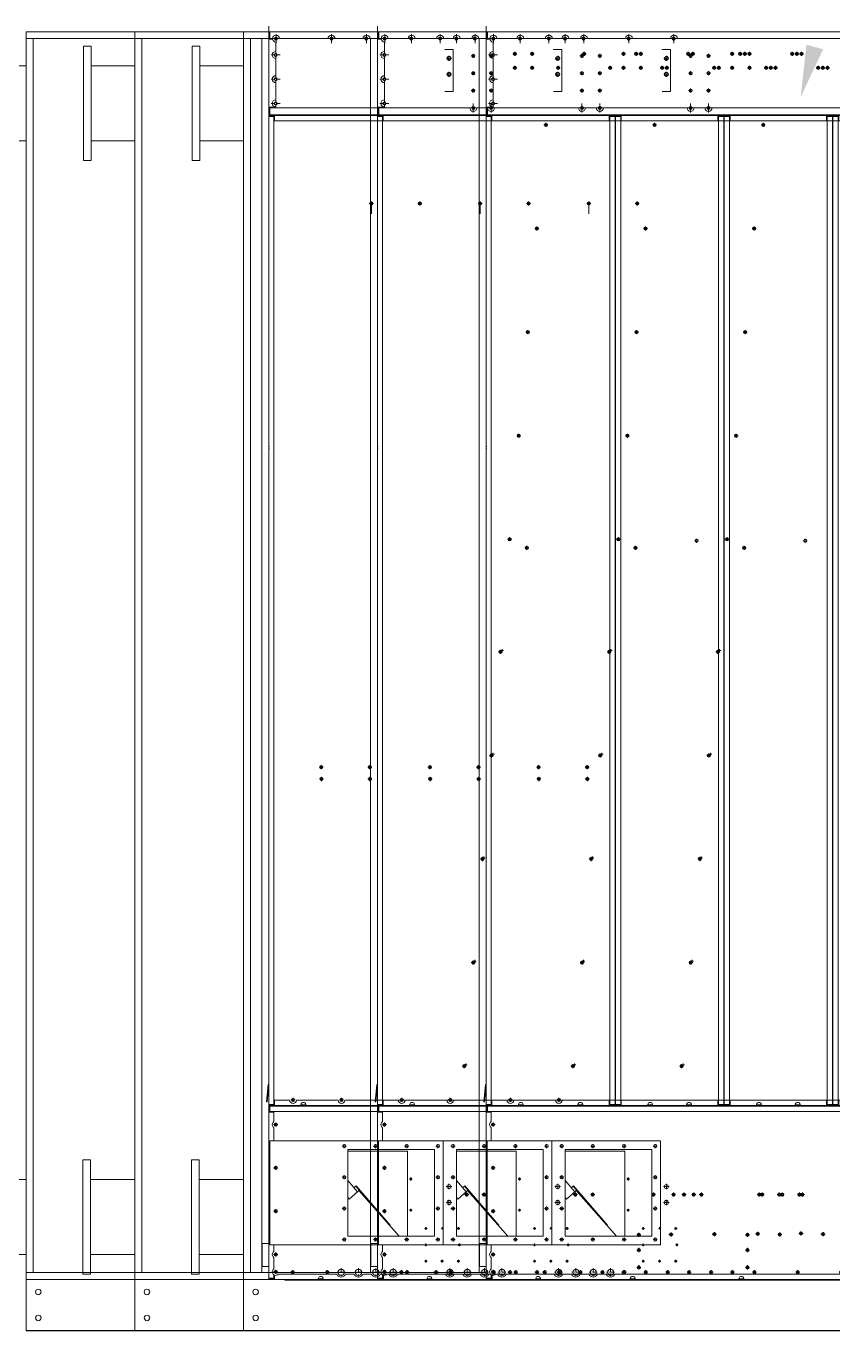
# Model space of a CAD drawing. Header units: millimetres. Extents: x -662642 to 33419, y -141169 to 23423.
# Drawn here: x -655692 to -653364, y -135444 to -131679 of the extents above; entities that cross this region are included whole.
import ezdxf

# ---------------------------------------------------------------- set-up
doc = ezdxf.new("R2010")
doc.units = ezdxf.units.MM
doc.linetypes.add('DASHDOT', pattern=[18.5, 12, -3, 0.5, -3])
doc.linetypes.add('DASHED', pattern=[15, 12, -3])
doc.layers.add('냉각탑_dim', color=1, linetype='Continuous')

# ---------------------------------------------------------------- blocks, each defined once
blk = doc.blocks.new('1')
at = {"lineweight": 20}
for p, q in [((12102.6, 12705), (12102.6, 12724.6)), ((12102.6, 12708.5), (11402.6, 12708.5)), ((11402.6, 12708.5), (11402.6, 9108.5)), ((12102.6, 12688.5), (11402.6, 12688.5)), ((11422.6, 12688.5), (11422.6, 9128.5)), ((12102.6, 12708.5), (12102.6, 9108.5)), ((12106.1, 12708.5), (12102.6, 12708.5)), ((11402.6, 9128.5), (12102.6, 9128.5)), ((12102.6, 9108.5), (12102.6, 9112)), ((11402.6, 9108.5), (12102.6, 9108.5)), ((12102.6, 9108.5), (12106.1, 9108.5)), ((17502.6, 9108.5), (12602.6, 9108.5))]:
    blk.add_line(p, q, dxfattribs=at)
at = {"color": 7, "lineweight": 20}
for p, q in [((12082.6, 12688.5), (12082.6, 9128.5)), ((12102.6, 12706.8), (12102.6, 9212.2)), ((12102.6, 12686.5), (12102.6, 12490.5)), ((15099.1, 12708.5), (12106.1, 12708.5)), ((12133.6, 12688.5), (12273.6, 12688.5)), ((12293.6, 12688.5), (12374.6, 12688.5)), ((12394.6, 12688.5), (12504.6, 12688.5)), ((12524.6, 12688.5), (12634.6, 12688.5)), ((12654.6, 12688.5), (14469.1, 12688.5)), ((11254.6, 12336.5), (11254.6, 12666.5)), ((11276.6, 12666.5), (11254.6, 12666.5)), ((11276.6, 12666.5), (11276.6, 12336.5)), ((12122.6, 12651.5), (12122.6, 12678.6)), ((12610.8, 12657.1), (12634.4, 12657.1)), ((12634.4, 12657.1), (12634.4, 12535.5)), ((12122.6, 12581.5), (12122.6, 12631.5)), ((11402.6, 12609.7), (11276.6, 12609.7)), ((12122.6, 12511.5), (12122.6, 12561.5)), ((12634.4, 12535.5), (12610.8, 12535.5)), ((12102.6, 12463.4), (12102.6, 9613.6)), ((12682.6, 12488.5), (12106.1, 12488.5)), ((12106.1, 12468.5), (15099.1, 12468.5)), ((12117.6, 9613.6), (12117.6, 12463.4)), ((12119.2, 12466.5), (13085, 12466.5)), ((12734.1, 12488.5), (12702.6, 12488.5)), ((15099.1, 12488.5), (12754.1, 12488.5)), ((13086.6, 12463.4), (13086.6, 9613.6)), ((13101.6, 9613.6), (13101.6, 12463.4)), ((13103.1, 12463.4), (13103.1, 9613.6)), ((13118.1, 9613.6), (13118.1, 12463.4)), ((13119.7, 12466.5), (14085.5, 12466.5)), ((13085, 12451.5), (12119.2, 12451.5)), ((14085.5, 12451.5), (13119.7, 12451.5)), ((11402.6, 12393.4), (11276.6, 12393.4)), ((11276.6, 12336.5), (11254.6, 12336.5)), ((12096.2, 9621.5), (12100.6, 9671.3)), ((12098.2, 9621.3), (12102.6, 9671.1)), ((15099.1, 9608.5), (12106.1, 9608.5)), ((12119.2, 9625.5), (12162.6, 9625.5)), ((12119.2, 9610.5), (12195.8, 9610.5)), ((12182.5, 9625.5), (12302.6, 9625.5)), ((12209.3, 9610.5), (12994.8, 9610.5)), ((12322.5, 9625.5), (13085, 9625.5)), ((13008.3, 9610.5), (13085, 9610.5)), ((14085.5, 9625.5), (13119.7, 9625.5)), ((13119.7, 9610.5), (13196.3, 9610.5)), ((13209.8, 9610.5), (13995.3, 9610.5)), ((12102.6, 9112), (12102.6, 9591.5)), ((14661.4, 9593.5), (12106.1, 9593.5)), ((12117.6, 9564.2), (12117.6, 9591.5)), ((12117.6, 9508.5), (12117.6, 9546.9)), ((12105.6, 9208.5), (12105.6, 9508.5)), ((12605.6, 9508.5), (12105.6, 9508.5)), ((12605.6, 9508.5), (12605.6, 9208.5)), ((11252.6, 9123.5), (11252.6, 9453.5)), ((11274.6, 9453.5), (11252.6, 9453.5)), ((11274.6, 9453.5), (11274.6, 9123.5)), ((12330.6, 9483.5), (12580.6, 9483.5)), ((12330.6, 9483.5), (12330.6, 9233.5)), ((12330.6, 9478.5), (12502.6, 9478.5)), ((12502.6, 9233.5), (12502.6, 9478.5)), ((12580.6, 9233.5), (12580.6, 9483.5)), ((11402.6, 9396.7), (11274.6, 9396.7)), ((12330.6, 9394.2), (12358.7, 9361.9)), ((12451.9, 9264.5), (12353.5, 9377.7)), ((12453, 9265.5), (12354.6, 9378.7)), ((12359.4, 9362.5), (12334.7, 9340.7)), ((12478.7, 9233.5), (12362.4, 9365.2)), ((12330.6, 9233.5), (12580.6, 9233.5)), ((12083.4, 9212.7), (12083.4, 9146.4)), ((12105.6, 9208.5), (12605.6, 9208.5)), ((11402.6, 9180.4), (11274.6, 9180.4)), ((12117.6, 9139.2), (12117.6, 9171.9)), ((11274.6, 9123.5), (11252.6, 9123.5)), ((12298.9, 9123.5), (12129.7, 9123.5)), ((12348.9, 9123.5), (12324.2, 9123.5)), ((12398.9, 9123.5), (12374.2, 9123.5)), ((12448.9, 9123.5), (12424.2, 9123.5)), ((14730.9, 9123.5), (12474.2, 9123.5)), ((12245.8, 9108.5), (12119.6, 9108.5)), ((13139.1, 9106.5), (12152.1, 9106.5)), ((13145.8, 9108.5), (12259.3, 9108.5)), ((14045.8, 9108.5), (13159.3, 9108.5))]:
    blk.add_line(p, q, dxfattribs=at)
at = {"color": 7, "lineweight": 20, "ltscale": 0.4625}
for p, q in [((12102.6, 12705), (12102.6, 12686.5)), ((12104.6, 12686.5), (12104.6, 12705)), ((12102.6, 12490.5), (12102.6, 12472)), ((12104.6, 12472), (12104.6, 12490.5))]:
    blk.add_line(p, q, dxfattribs=at)
at = {"color": 7, "lineweight": 20, "ltscale": 0.05}
for p, q in [((12104.6, 12705), (12102.6, 12705)), ((12104.6, 12472), (12102.6, 12472)), ((12144.6, 12466.5), (12144.6, 12468.5)), ((12440.6, 12468.5), (12440.6, 12466.5)), ((12462.6, 12468.5), (12462.6, 12466.5)), ((12484.6, 12468.5), (12484.6, 12466.5)), ((12574.4, 12466.5), (12574.4, 12468.5)), ((12635.6, 12466.5), (12635.6, 12468.5)), ((12665.6, 12468.5), (12665.6, 12466.5)), ((12667.6, 12466.5), (12667.6, 12468.5)), ((12669.6, 12468.5), (12669.6, 12466.5)), ((12671.6, 12468.5), (12671.6, 12466.5)), ((12769.1, 12466.5), (12769.1, 12468.5)), ((12771.1, 12468.5), (12771.1, 12466.5)), ((12102.6, 9671.1), (12100.6, 9671.3)), ((12098.2, 9621.3), (12096.2, 9621.5)), ((12102.6, 9605), (12104.6, 9605)), ((12574.4, 9610.5), (12574.4, 9608.5)), ((12106.1, 9108.5), (12106.1, 9110.5)), ((12245.8, 9108.5), (12245.8, 9110.5)), ((12259.3, 9108.5), (12259.3, 9110.5)), ((13145.8, 9108.5), (13145.8, 9110.5)), ((13159.3, 9108.5), (13159.3, 9110.5)), ((12148.6, 9106.5), (12150.6, 9106.5)), ((13142.6, 9106.5), (13140.6, 9106.5))]:
    blk.add_line(p, q, dxfattribs=at)
at = {"color": 7, "lineweight": 20, "ltscale": 0.0875}
for p, q in [((12102.6, 12686.5), (12106.1, 12686.5)), ((12106.1, 12708.5), (12106.1, 12705)), ((12102.6, 12490.5), (12106.1, 12490.5)), ((12106.1, 12468.5), (12106.1, 12472)), ((12106.1, 9608.5), (12106.1, 9605)), ((12102.6, 9591.5), (12106.1, 9591.5)), ((12102.6, 9112), (12106.1, 9112)), ((12119.6, 9108.5), (12119.6, 9112))]:
    blk.add_line(p, q, dxfattribs=at)
at = {"color": 7, "lineweight": 20, "ltscale": 0.0375}
for p, q in [((12104.6, 12705), (12106.1, 12705)), ((12104.6, 12472), (12106.1, 12472)), ((12105.7, 12464.9), (12105.7, 12463.4)), ((13098.5, 12464.9), (13098.5, 12463.4)), ((13106.2, 12464.9), (13106.2, 12463.4)), ((13103.1, 11261.5), (13101.6, 11261.5)), ((13103.1, 11217.5), (13101.6, 11217.5)), ((13103.1, 11200.5), (13101.6, 11200.5)), ((12104.6, 9605), (12106.1, 9605)), ((12105.7, 9612.1), (12105.7, 9613.6)), ((13098.5, 9612.1), (13098.5, 9613.6)), ((13106.2, 9612.1), (13106.2, 9613.6)), ((12352.4, 9376.8), (12353.5, 9377.7)), ((12353.5, 9377.7), (12354.6, 9378.7)), ((12451.9, 9264.5), (12453, 9265.5)), ((12106.1, 9110.5), (12106.1, 9112))]:
    blk.add_line(p, q, dxfattribs=at)
at = {"color": 7, "lineweight": 20, "ltscale": 0.4125}
for p, q in [((12106.1, 12705), (12106.1, 12688.5)), ((12106.1, 12490.5), (12122.6, 12490.5)), ((12106.1, 12488.5), (12106.1, 12472))]:
    blk.add_line(p, q, dxfattribs=at)
at = {"color": 7, "lineweight": 20, "ltscale": 0.1875}
blk.add_line((12106.1, 12688.5), (12113.6, 12688.5), dxfattribs=at)
at = {"color": 7, "lineweight": 20, "ltscale": 0.192551}
blk.add_line((12113.8, 12686.5), (12106.1, 12686.5), dxfattribs=at)
at = {"color": 7, "linetype": 'DASHDOT', "lineweight": 20}
for p, q in [((12136.6, 12688.5), (12110.6, 12688.5)), ((12123.6, 12701.5), (12123.6, 12675.5)), ((12296.6, 12688.5), (12270.6, 12688.5)), ((12283.6, 12701.5), (12283.6, 12675.5)), ((12397.6, 12688.5), (12371.6, 12688.5)), ((12384.6, 12701.5), (12384.6, 12675.5)), ((12527.6, 12688.5), (12501.6, 12688.5)), ((12514.6, 12701.5), (12514.6, 12675.5)), ((12657.6, 12688.5), (12631.6, 12688.5)), ((12644.6, 12701.5), (12644.6, 12675.5)), ((12122.6, 12654.5), (12122.6, 12628.5)), ((12135.6, 12641.5), (12109.6, 12641.5)), ((12122.6, 12584.5), (12122.6, 12558.5)), ((12135.6, 12571.5), (12109.6, 12571.5)), ((12135.6, 12501.5), (12109.6, 12501.5)), ((12122.6, 12514.5), (12122.6, 12488.5)), ((12692.6, 12501.5), (12692.6, 12475.5)), ((12744.1, 12501.5), (12744.1, 12475.5)), ((12705.6, 12488.5), (12679.6, 12488.5)), ((12757.1, 12488.5), (12731.1, 12488.5)), ((12323.3, 9129.5), (12299.9, 9129.5)), ((12311.6, 9141.2), (12311.6, 9117.8)), ((12373.3, 9129.5), (12349.9, 9129.5)), ((12361.6, 9141.2), (12361.6, 9117.8)), ((12423.3, 9129.5), (12399.9, 9129.5)), ((12411.6, 9141.2), (12411.6, 9117.8)), ((12473.3, 9129.5), (12449.9, 9129.5)), ((12461.6, 9141.2), (12461.6, 9117.8))]:
    blk.add_line(p, q, dxfattribs=at)
at = {"color": 7, "linetype": 'DASHDOT', "lineweight": 20, "ltscale": 0.292499}
for p, q in [((12389.4, 12688.5), (12377.7, 12688.5)), ((12519.4, 12688.5), (12507.7, 12688.5)), ((12649.4, 12688.5), (12637.7, 12688.5)), ((12698.4, 12638.5), (12686.7, 12638.5)), ((12749.9, 12638.5), (12738.2, 12638.5)), ((12818.4, 12644.5), (12806.7, 12644.5)), ((12868.4, 12644.5), (12856.7, 12644.5)), ((13018.4, 12644.5), (13006.7, 12644.5)), ((13168.4, 12644.5), (13156.7, 12644.5)), ((13318.4, 12644.5), (13306.7, 12644.5)), ((13468.4, 12644.5), (13456.7, 12644.5)), ((13618.4, 12644.5), (13606.7, 12644.5)), ((12698.4, 12588.5), (12686.7, 12588.5)), ((12749.9, 12588.5), (12738.2, 12588.5)), ((12818.4, 12604.5), (12806.7, 12604.5)), ((12868.4, 12604.5), (12856.7, 12604.5)), ((12943.4, 12604.5), (12931.7, 12604.5)), ((13093.4, 12604.5), (13081.7, 12604.5)), ((13243.4, 12604.5), (13231.7, 12604.5)), ((13393.4, 12604.5), (13381.7, 12604.5)), ((13543.4, 12604.5), (13531.7, 12604.5)), ((13693.4, 12604.5), (13681.7, 12604.5)), ((12698.4, 12538.5), (12686.7, 12538.5)), ((12749.9, 12538.5), (12738.2, 12538.5)), ((12908, 12439.5), (12896.3, 12439.5)), ((12902.2, 12445.3), (12902.2, 12433.6)), ((12404.4, 12213), (12392.7, 12213)), ((12544.4, 12213), (12532.7, 12213)), ((12881.9, 12140.6), (12870.2, 12140.6)), ((12876, 12146.5), (12876, 12134.8)), ((12855.7, 11841.8), (12844, 11841.8)), ((12829.6, 11542.9), (12817.9, 11542.9)), ((12803.4, 11244), (12791.7, 11244)), ((12852.8, 11219.3), (12841.1, 11219.3)), ((12847, 11225.2), (12847, 11213.5)), ((13336.9, 11245.8), (13336.9, 11234.1)), ((12771.3, 10925.2), (12771.3, 10913.5)), ((12745.1, 10626.4), (12745.1, 10614.7)), ((12259.9, 10586.5), (12248.2, 10586.5)), ((12254.1, 10592.4), (12254.1, 10580.7)), ((12399.9, 10586.5), (12388.2, 10586.5)), ((12394.1, 10592.4), (12394.1, 10580.7)), ((12260.4, 10552.5), (12248.7, 10552.5)), ((12254.6, 10558.4), (12254.6, 10546.7)), ((12400.4, 10552.5), (12388.7, 10552.5)), ((12394.6, 10558.4), (12394.6, 10546.7)), ((12719, 10327.5), (12719, 10315.8)), ((12178.4, 9626.5), (12166.7, 9626.5)), ((12172.6, 9632.4), (12172.6, 9620.7)), ((12318.4, 9626.5), (12306.7, 9626.5)), ((12312.6, 9632.4), (12312.6, 9620.7)), ((12128.4, 9555.5), (12116.7, 9555.5)), ((12326.4, 9493.5), (12314.7, 9493.5)), ((12416.4, 9493.5), (12404.7, 9493.5)), ((12506.4, 9493.5), (12494.7, 9493.5)), ((12596.4, 9493.5), (12584.7, 9493.5)), ((12128.4, 9430.5), (12116.7, 9430.5)), ((12326.4, 9403.5), (12314.7, 9403.5)), ((12596.4, 9403.5), (12584.7, 9403.5)), ((12679.4, 9353.5), (12667.7, 9353.5)), ((12729.4, 9353.5), (12717.7, 9353.5)), ((13218.4, 9353.5), (13206.7, 9353.5)), ((13276.4, 9353.5), (13264.7, 9353.5)), ((13334.4, 9353.5), (13322.7, 9353.5)), ((13523.4, 9353.5), (13511.7, 9353.5)), ((13581.4, 9353.5), (13569.7, 9353.5)), ((13639.4, 9353.5), (13627.7, 9353.5)), ((12128.4, 9305.5), (12116.7, 9305.5)), ((12326.4, 9313.5), (12314.7, 9313.5)), ((12596.4, 9313.5), (12584.7, 9313.5)), ((12326.4, 9223.5), (12314.7, 9223.5)), ((12416.4, 9223.5), (12404.7, 9223.5)), ((12506.4, 9223.5), (12494.7, 9223.5)), ((12596.4, 9223.5), (12584.7, 9223.5)), ((13175.9, 9237.7), (13164.2, 9237.7)), ((13268.9, 9238.4), (13257.2, 9238.4)), ((13393.9, 9239.4), (13382.2, 9239.4)), ((13518.9, 9240.4), (13507.2, 9240.4)), ((13643.9, 9241.4), (13632.2, 9241.4)), ((13175.9, 9193.5), (13164.2, 9193.5)), ((12128.4, 9180.5), (12116.7, 9180.5)), ((12128.4, 9130.5), (12116.7, 9130.5)), ((12177.4, 9129.5), (12165.7, 9129.5)), ((12277.4, 9129.5), (12265.7, 9129.5)), ((12507.4, 9129.5), (12495.7, 9129.5)), ((12632.4, 9129.5), (12620.7, 9129.5)), ((12757.4, 9129.5), (12745.7, 9129.5)), ((12882.4, 9129.5), (12870.7, 9129.5)), ((13007.4, 9129.5), (12995.7, 9129.5)), ((13132.4, 9129.5), (13120.7, 9129.5)), ((13175.9, 9143.5), (13164.2, 9143.5))]:
    blk.add_line(p, q, dxfattribs=at)
at = {"color": 7, "linetype": 'DASHDOT', "lineweight": 20, "ltscale": 0.292505}
for p, q in [((12383.6, 12694.4), (12383.6, 12682.7)), ((12513.6, 12694.4), (12513.6, 12682.7)), ((12643.6, 12694.4), (12643.6, 12682.7)), ((12812.6, 12650.4), (12812.6, 12638.7)), ((12862.6, 12650.4), (12862.6, 12638.7)), ((13012.6, 12650.4), (13012.6, 12638.7)), ((13162.6, 12650.4), (13162.6, 12638.7)), ((13312.6, 12650.4), (13312.6, 12638.7)), ((13462.6, 12650.4), (13462.6, 12638.7)), ((13612.6, 12650.4), (13612.6, 12638.7)), ((12692.6, 12644.4), (12692.6, 12632.7)), ((12744.1, 12644.4), (12744.1, 12632.7)), ((12692.6, 12594.4), (12692.6, 12582.7)), ((12744.1, 12594.4), (12744.1, 12582.7)), ((12812.6, 12610.4), (12812.6, 12598.7)), ((12862.6, 12610.4), (12862.6, 12598.7)), ((12937.6, 12610.4), (12937.6, 12598.7)), ((13087.6, 12610.4), (13087.6, 12598.7)), ((13237.6, 12610.4), (13237.6, 12598.7)), ((13387.6, 12610.4), (13387.6, 12598.7)), ((13537.6, 12610.4), (13537.6, 12598.7)), ((13687.6, 12610.4), (13687.6, 12598.7)), ((12692.6, 12544.4), (12692.6, 12532.7)), ((12744.1, 12544.4), (12744.1, 12532.7)), ((12398.6, 12218.9), (12398.6, 12207.2)), ((12538.6, 12218.9), (12538.6, 12207.2)), ((12849.9, 11847.6), (12849.9, 11835.9)), ((12823.7, 11548.7), (12823.7, 11537)), ((12797.6, 11249.9), (12797.6, 11238.2)), ((12777.1, 10919.4), (12765.4, 10919.4)), ((12751, 10620.5), (12739.3, 10620.5)), ((12724.8, 10321.7), (12713.1, 10321.7)), ((12698.7, 10022.8), (12687, 10022.8)), ((12672.5, 9723.9), (12660.8, 9723.9))]:
    blk.add_line(p, q, dxfattribs=at)
at = {"color": 7, "lineweight": 20, "ltscale": 0.023431}
blk.add_line((12610.8, 12656.1), (12610.8, 12657.1), dxfattribs=at)
at = {"color": 7, "linetype": 'DASHDOT', "lineweight": 20, "ltscale": 0.357501}
for p, q in [((12629.7, 12631.5), (12615.4, 12631.5)), ((12629.7, 12585.5), (12615.4, 12585.5))]:
    blk.add_line(p, q, dxfattribs=at)
at = {"color": 7, "linetype": 'DASHDOT', "lineweight": 20, "ltscale": 0.357495}
for p, q in [((12622.6, 12638.7), (12622.6, 12624.4)), ((12622.6, 12592.7), (12622.6, 12578.4))]:
    blk.add_line(p, q, dxfattribs=at)
at = {"color": 7, "lineweight": 20, "ltscale": 0.053766}
for p, q in [((12691.5, 12591.3), (12693.6, 12591.3)), ((12743, 12591.3), (12745.1, 12591.3))]:
    blk.add_line(p, q, dxfattribs=at)
at = {"color": 7, "lineweight": 20, "ltscale": 0.214999}
blk.add_line((12102.6, 12472), (12102.6, 12463.4), dxfattribs=at)
at = {"color": 7, "lineweight": 20, "ltscale": 0.0775}
for p, q in [((12102.6, 12463.4), (12105.7, 12463.4)), ((12119.2, 12466.5), (12119.2, 12463.4)), ((13085, 12466.5), (13085, 12463.4)), ((13101.6, 12463.4), (13098.5, 12463.4)), ((13103.1, 12463.4), (13106.2, 12463.4)), ((13119.7, 12466.5), (13119.7, 12463.4)), ((12102.6, 9613.6), (12105.7, 9613.6)), ((12105.7, 9610.5), (12105.7, 9613.6)), ((12119.2, 9610.5), (12119.2, 9613.6)), ((13085, 9610.5), (13085, 9613.6)), ((13101.6, 9613.6), (13098.5, 9613.6)), ((13103.1, 9613.6), (13106.2, 9613.6)), ((13119.7, 9610.5), (13119.7, 9613.6))]:
    blk.add_line(p, q, dxfattribs=at)
at = {"color": 7, "lineweight": 20, "ltscale": 0.3375}
for p, q in [((12119.2, 12466.5), (12105.7, 12466.5)), ((12105.7, 12464.9), (12119.2, 12464.9)), ((13098.5, 12466.5), (13085, 12466.5)), ((13085, 12464.9), (13098.5, 12464.9)), ((13119.7, 12466.5), (13106.2, 12466.5)), ((13106.2, 12464.9), (13119.7, 12464.9)), ((12102.6, 9591.5), (12102.6, 9605)), ((12104.6, 9605), (12104.6, 9591.5)), ((12119.2, 9612.1), (12105.7, 9612.1)), ((12105.7, 9610.5), (12119.2, 9610.5)), ((13098.5, 9612.1), (13085, 9612.1)), ((13085, 9610.5), (13098.5, 9610.5)), ((13119.7, 9612.1), (13106.2, 9612.1)), ((13106.2, 9610.5), (13119.7, 9610.5)), ((12106.1, 9110.5), (12119.6, 9110.5)), ((12119.6, 9108.5), (12106.1, 9108.5))]:
    blk.add_line(p, q, dxfattribs=at)
at = {"color": 7, "lineweight": 20, "ltscale": 0.04}
for p, q in [((12105.7, 12466.5), (12105.7, 12464.9)), ((13098.5, 12466.5), (13098.5, 12464.9)), ((13106.2, 12466.5), (13106.2, 12464.9)), ((12105.7, 9610.5), (12105.7, 9612.1)), ((12195.8, 9610.5), (12195.8, 9612.1)), ((12209.3, 9610.5), (12209.3, 9612.1)), ((12994.8, 9610.5), (12994.8, 9612.1)), ((13008.3, 9610.5), (13008.3, 9612.1)), ((13098.5, 9610.5), (13098.5, 9612.1)), ((13106.2, 9610.5), (13106.2, 9612.1)), ((13196.3, 9610.5), (13196.3, 9612.1)), ((13209.8, 9610.5), (13209.8, 9612.1))]:
    blk.add_line(p, q, dxfattribs=at)
at = {"color": 7, "lineweight": 20, "ltscale": 0.2975}
for p, q in [((12117.6, 12463.4), (12105.7, 12463.4)), ((12119.2, 12451.5), (12119.2, 12463.4)), ((13085, 12451.5), (13085, 12463.4)), ((13098.5, 12463.4), (13086.6, 12463.4)), ((13118.1, 12463.4), (13106.2, 12463.4)), ((13119.7, 12451.5), (13119.7, 12463.4)), ((12105.7, 9613.6), (12117.6, 9613.6)), ((12119.2, 9625.5), (12119.2, 9613.6)), ((13085, 9613.6), (13085, 9625.5)), ((13086.6, 9613.6), (13098.5, 9613.6)), ((13106.2, 9613.6), (13118.1, 9613.6)), ((13119.7, 9625.5), (13119.7, 9613.6))]:
    blk.add_line(p, q, dxfattribs=at)
at = {"color": 7, "lineweight": 20, "ltscale": 0.025}
blk.add_line((12122.6, 12490.5), (12122.6, 12491.5), dxfattribs=at)
at = {"color": 7, "lineweight": 20, "ltscale": 0.049997}
blk.add_line((12604.4, 12468.5), (12604.4, 12466.5), dxfattribs=at)
at = {"color": 7, "lineweight": 20, "ltscale": 0.050191}
for p, q in [((12921.3, 12468.5), (12921.5, 12466.5)), ((12923.5, 12466.5), (12923.3, 12468.5)), ((12930.9, 12468.5), (12930.7, 12466.5)), ((13540.5, 12468.5), (13540.3, 12466.5)), ((13540.3, 12466.5), (13540.5, 12468.5)), ((12636.7, 9610.5), (12636.5, 9608.5)), ((12676.7, 9608.5), (12676.9, 9610.5)), ((12677.3, 9610.5), (12677.1, 9608.5)), ((12680.9, 9610.5), (12680.7, 9608.5)), ((13290.3, 9608.5), (13290.5, 9610.5)), ((13290.5, 9610.5), (13290.3, 9608.5)), ((13595.1, 9608.5), (13595.3, 9610.5)), ((13595.3, 9610.5), (13595.1, 9608.5))]:
    blk.add_line(p, q, dxfattribs=at)
at = {"color": 7, "linetype": 'DASHDOT', "lineweight": 20, "ltscale": 0.195001}
for p, q in [((12906.2, 12439.3), (12898.4, 12439.3)), ((12902.3, 12443.2), (12902.3, 12435.4)), ((12398.7, 12216.7), (12398.7, 12208.9)), ((12542.5, 12212.8), (12534.7, 12212.8)), ((12538.6, 12216.7), (12538.6, 12208.9)), ((12880, 12140.5), (12872.2, 12140.5)), ((12876.1, 12144.4), (12876.1, 12136.6)), ((12853.9, 11841.6), (12846.1, 11841.6)), ((12850, 11845.5), (12850, 11837.7)), ((12827.7, 11542.7), (12819.9, 11542.7)), ((12823.8, 11546.6), (12823.8, 11538.8)), ((12801.6, 11243.9), (12793.8, 11243.9)), ((12797.7, 11247.8), (12797.7, 11240)), ((12771.3, 10923.3), (12771.3, 10915.5)), ((12779.5, 10923.1), (12771.7, 10923.1)), ((12775.6, 10927), (12775.6, 10919.2)), ((12753.4, 10624.2), (12745.6, 10624.2)), ((12749.5, 10628.1), (12749.5, 10620.3)), ((12258.1, 10586.6), (12250.3, 10586.6)), ((12254.2, 10590.5), (12254.2, 10582.7)), ((12398, 10586.6), (12390.2, 10586.6)), ((12394.1, 10590.5), (12394.1, 10582.7)), ((12258.2, 10552.7), (12250.4, 10552.7)), ((12398.1, 10552.7), (12390.3, 10552.7)), ((12727.2, 10325.4), (12719.4, 10325.4)), ((12723.3, 10329.3), (12723.3, 10321.5)), ((12701.1, 10026.5), (12693.3, 10026.5)), ((12674.9, 9727.6), (12667.1, 9727.6)), ((12316.4, 9626.5), (12308.6, 9626.5)), ((12312.5, 9630.4), (12312.5, 9622.6)), ((12516.5, 9398.5), (12508.7, 9398.5)), ((12516.5, 9308.5), (12508.7, 9308.5)), ((12559.5, 9255.5), (12551.7, 9255.5)), ((12606.5, 9255.5), (12598.7, 9255.5)), ((12653.5, 9255.5), (12645.7, 9255.5)), ((13173.5, 9237.7), (13165.7, 9237.7)), ((13266.5, 9238.4), (13258.7, 9238.4)), ((13391.5, 9239.4), (13383.7, 9239.4)), ((13516.5, 9240.4), (13508.7, 9240.4)), ((12559.5, 9208.5), (12551.7, 9208.5)), ((12656.5, 9208.5), (12648.7, 9208.5)), ((13173.5, 9193.5), (13165.7, 9193.5)), ((12559.5, 9161.5), (12551.7, 9161.5)), ((12606.5, 9161.5), (12598.7, 9161.5)), ((12653.5, 9161.5), (12645.7, 9161.5)), ((13173.5, 9143.5), (13165.7, 9143.5))]:
    blk.add_line(p, q, dxfattribs=at)
at = {"color": 7, "linetype": 'DASHDOT', "lineweight": 20, "ltscale": 0.194995}
for p, q in [((12402.6, 12212.8), (12394.8, 12212.8)), ((12775.2, 10919.4), (12767.4, 10919.4)), ((12749, 10620.6), (12741.2, 10620.6)), ((12722.9, 10321.7), (12715.1, 10321.7)), ((12696.7, 10022.9), (12688.9, 10022.9)), ((12670.6, 9724), (12662.8, 9724))]:
    blk.add_line(p, q, dxfattribs=at)
at = {"color": 0, "lineweight": 20}
for p, q in [((12398.7, 12213), (12398.7, 12183)), ((11402.6, 8960.2), (11402.6, 9108.5))]:
    blk.add_line(p, q, dxfattribs=at)
at = {"color": 7, "linetype": 'DASHED', "lineweight": 20}
for p, q in [((12102.6, 11511.5), (12104.6, 11511.5)), ((12102.6, 11505.5), (12104.6, 11505.5))]:
    blk.add_line(p, q, dxfattribs=at)
at = {"color": 7, "linetype": 'DASHDOT', "lineweight": 20, "ltscale": 0.292502}
blk.add_line((13342.7, 11239.9), (13331, 11239.9), dxfattribs=at)
at = {"color": 7, "linetype": 'DASHDOT', "lineweight": 20, "ltscale": 0.194998}
for p, q in [((12745.1, 10624.5), (12745.1, 10616.7)), ((12254.3, 10556.6), (12254.3, 10548.8)), ((12394.2, 10556.6), (12394.2, 10548.8)), ((12719, 10325.6), (12719, 10317.8)), ((13641.5, 9241.4), (13633.7, 9241.4))]:
    blk.add_line(p, q, dxfattribs=at)
at = {"color": 7, "linetype": 'DASHDOT', "lineweight": 20, "ltscale": 0.2925}
for p, q in [((12692.8, 10028.6), (12692.8, 10016.9)), ((12666.7, 9729.8), (12666.7, 9718.1)), ((12122.6, 9561.4), (12122.6, 9549.7)), ((12320.6, 9499.4), (12320.6, 9487.7)), ((12410.6, 9499.4), (12410.6, 9487.7)), ((12500.6, 9499.4), (12500.6, 9487.7)), ((12590.6, 9499.4), (12590.6, 9487.7)), ((12122.6, 9436.4), (12122.6, 9424.7)), ((12320.6, 9409.4), (12320.6, 9397.7)), ((12590.6, 9409.4), (12590.6, 9397.7)), ((12673.6, 9359.4), (12673.6, 9347.7)), ((12723.6, 9359.4), (12723.6, 9347.7)), ((13212.6, 9359.4), (13212.6, 9347.7)), ((13270.6, 9359.4), (13270.6, 9347.7)), ((13328.6, 9359.4), (13328.6, 9347.7)), ((13517.6, 9359.4), (13517.6, 9347.7)), ((13575.6, 9359.4), (13575.6, 9347.7)), ((13633.6, 9359.4), (13633.6, 9347.7)), ((12122.6, 9311.4), (12122.6, 9299.7)), ((12320.6, 9319.4), (12320.6, 9307.7)), ((12590.6, 9319.4), (12590.6, 9307.7)), ((12320.6, 9229.4), (12320.6, 9217.7)), ((12410.6, 9229.4), (12410.6, 9217.7)), ((12500.6, 9229.4), (12500.6, 9217.7)), ((12590.6, 9229.4), (12590.6, 9217.7)), ((13170.1, 9243.6), (13170.1, 9231.9)), ((13263.1, 9244.3), (13263.1, 9232.6)), ((13388.1, 9245.3), (13388.1, 9233.6)), ((13513.1, 9246.3), (13513.1, 9234.6)), ((13638.1, 9247.3), (13638.1, 9235.6)), ((12122.6, 9186.4), (12122.6, 9174.7)), ((13170.1, 9199.4), (13170.1, 9187.7)), ((13170.1, 9149.4), (13170.1, 9137.7)), ((12122.6, 9136.4), (12122.6, 9124.7)), ((12171.6, 9135.4), (12171.6, 9123.7)), ((12271.6, 9135.4), (12271.6, 9123.7)), ((12501.6, 9135.4), (12501.6, 9123.7)), ((12626.6, 9135.4), (12626.6, 9123.7)), ((12751.6, 9135.4), (12751.6, 9123.7)), ((12876.6, 9135.4), (12876.6, 9123.7)), ((13001.6, 9135.4), (13001.6, 9123.7)), ((13126.6, 9135.4), (13126.6, 9123.7))]:
    blk.add_line(p, q, dxfattribs=at)
at = {"color": 7, "linetype": 'DASHDOT', "lineweight": 20, "ltscale": 0.195}
for p, q in [((12692.8, 10026.8), (12692.8, 10019)), ((12697.2, 10030.4), (12697.2, 10022.6)), ((12666.7, 9727.9), (12666.7, 9720.1)), ((12671, 9731.5), (12671, 9723.7)), ((12512.6, 9402.4), (12512.6, 9394.6)), ((12512.6, 9312.4), (12512.6, 9304.6)), ((12555.6, 9259.4), (12555.6, 9251.6)), ((12602.6, 9259.4), (12602.6, 9251.6)), ((12649.6, 9259.4), (12649.6, 9251.6)), ((13169.6, 9241.6), (13169.6, 9233.8)), ((13262.6, 9242.3), (13262.6, 9234.5)), ((13387.6, 9243.3), (13387.6, 9235.5)), ((13512.6, 9244.3), (13512.6, 9236.5)), ((13637.6, 9245.3), (13637.6, 9237.5)), ((12555.6, 9212.4), (12555.6, 9204.6)), ((12652.6, 9212.4), (12652.6, 9204.6)), ((13169.6, 9197.4), (13169.6, 9189.6)), ((12555.6, 9165.4), (12555.6, 9157.6)), ((12602.6, 9165.4), (12602.6, 9157.6)), ((12649.6, 9165.4), (12649.6, 9157.6)), ((13169.6, 9147.4), (13169.6, 9139.6))]:
    blk.add_line(p, q, dxfattribs=at)
at = {"color": 7, "lineweight": 20, "ltscale": 0.000294144}
blk.add_line((12105.7, 9610.5), (12105.7, 9610.5), dxfattribs=at)
at = {"color": 7, "lineweight": 20, "ltscale": 0.2875}
for p, q in [((12106.1, 9593.5), (12106.1, 9605)), ((12106.1, 9591.5), (12117.6, 9591.5)), ((12117.6, 9112), (12106.1, 9112))]:
    blk.add_line(p, q, dxfattribs=at)
at = {"color": 7, "lineweight": 20, "ltscale": 0.168029}
for p, q in [((12195.8, 9612.1), (12202.6, 9612.1)), ((12195.8, 9610.5), (12202.6, 9610.5)), ((12209.3, 9612.1), (12202.6, 9612.1)), ((12209.3, 9610.5), (12202.6, 9610.5)), ((12994.8, 9612.1), (13001.6, 9612.1)), ((12994.8, 9610.5), (13001.6, 9610.5)), ((13008.3, 9612.1), (13001.6, 9612.1)), ((13008.3, 9610.5), (13001.6, 9610.5)), ((13196.3, 9612.1), (13203.1, 9612.1)), ((13196.3, 9610.5), (13203.1, 9610.5)), ((13209.8, 9612.1), (13203.1, 9612.1)), ((13209.8, 9610.5), (13203.1, 9610.5))]:
    blk.add_line(p, q, dxfattribs=at)
at = {"color": 7, "lineweight": 20, "ltscale": 0.049942}
blk.add_line((12604.4, 9610.5), (12604.4, 9608.5), dxfattribs=at)
at = {"color": 7, "lineweight": 20, "ltscale": 0.049995}
blk.add_line((12604.4, 9610.5), (12604.4, 9608.5), dxfattribs=at)
at = {"color": 7, "lineweight": 20, "ltscale": 0.125001}
blk.add_line((12348.6, 9373.5), (12352.4, 9376.8), dxfattribs=at)
at = {"color": 7, "linetype": 'DASHDOT', "lineweight": 20, "ltscale": 0.389996}
for p, q in [((12630.4, 9376.5), (12614.8, 9376.5)), ((12630.4, 9330.5), (12614.8, 9330.5))]:
    blk.add_line(p, q, dxfattribs=at)
at = {"color": 7, "linetype": 'DASHDOT', "lineweight": 20, "ltscale": 0.389999}
blk.add_line((12622.6, 9384.3), (12622.6, 9368.7), dxfattribs=at)
at = {"color": 7, "lineweight": 20, "ltscale": 0.157289}
blk.add_line((12334.7, 9340.7), (12330.6, 9345.4), dxfattribs=at)
at = {"color": 7, "lineweight": 20, "ltscale": 0.1554}
blk.add_line((12334.7, 9340.7), (12330.6, 9345.3), dxfattribs=at)
at = {"color": 7, "lineweight": 20, "ltscale": 0.1}
blk.add_line((12359.4, 9362.5), (12362.4, 9365.2), dxfattribs=at)
at = {"color": 7, "linetype": 'DASHDOT', "lineweight": 20, "ltscale": 0.39}
blk.add_line((12622.6, 9338.3), (12622.6, 9322.7), dxfattribs=at)
at = {"color": 7, "lineweight": 20, "ltscale": 0.15}
for p, q in [((12122.6, 9302.5), (12122.6, 9308.5)), ((12122.6, 9127.5), (12122.6, 9133.5))]:
    blk.add_line(p, q, dxfattribs=at)
at = {"color": 7, "lineweight": 20, "ltscale": 0.010428}
blk.add_line((12451.6, 9264.3), (12451.9, 9264.5), dxfattribs=at)
at = {"color": 7, "lineweight": 20, "ltscale": 0.479992}
for p, q in [((12102.6, 9212.7), (12083.4, 9212.7)), ((12102.6, 9146.4), (12083.4, 9146.4))]:
    blk.add_line(p, q, dxfattribs=at)
at = {"color": 7, "lineweight": 20, "ltscale": 0.483494}
blk.add_line((12117.6, 9189.2), (12117.6, 9208.5), dxfattribs=at)
at = {"color": 7, "lineweight": 20, "ltscale": 0.245994}
blk.add_line((12117.6, 9112), (12117.6, 9121.9), dxfattribs=at)
at = {"color": 7, "lineweight": 20, "ltscale": 0.224015}
blk.add_line((12119.6, 9121), (12119.6, 9112), dxfattribs=at)
at = {"color": 7, "lineweight": 20, "ltscale": 0.169248}
for p, q in [((12245.8, 9110.5), (12252.6, 9110.5)), ((12259.3, 9110.5), (12252.6, 9110.5)), ((13145.8, 9110.5), (13152.6, 9110.5)), ((13159.3, 9110.5), (13152.6, 9110.5)), ((12245.8, 9108.5), (12252.6, 9108.5)), ((12259.3, 9108.5), (12252.6, 9108.5)), ((13145.8, 9108.5), (13152.6, 9108.5)), ((13159.3, 9108.5), (13152.6, 9108.5))]:
    blk.add_line(p, q, dxfattribs=at)
at = {"color": 7, "lineweight": 20, "ltscale": 0.050016}
for p, q in [((12148.6, 9106.5), (12148.6, 9108.5)), ((12150.6, 9106.5), (12150.6, 9108.5))]:
    blk.add_line(p, q, dxfattribs=at)
at = {"color": 7, "lineweight": 20, "ltscale": 0.049866}
for p, q in [((12152.1, 9108.5), (12152.1, 9106.5)), ((13139.1, 9108.5), (13139.1, 9106.5))]:
    blk.add_line(p, q, dxfattribs=at)
at = {"color": 7, "lineweight": 20, "ltscale": 0.050015}
for p, q in [((13140.6, 9108.5), (13140.6, 9106.5)), ((13142.6, 9108.5), (13142.6, 9106.5))]:
    blk.add_line(p, q, dxfattribs=at)
at = {"ltscale": 500}
blk.add_line((18602.6, 8960.2), (11402.6, 8960.2), dxfattribs=at)
at = {"color": 7, "lineweight": 20}
for centre, radius in [((12123.6, 12688.5), 4.5), ((12123.6, 12688.5), 3), ((12283.6, 12688.5), 4.5), ((12283.6, 12688.5), 3), ((12383.6, 12688.5), 4.5), ((12383.6, 12688.5), 3), ((12513.6, 12688.5), 4.5), ((12513.6, 12688.5), 3), ((12643.6, 12688.5), 4.5), ((12643.6, 12688.5), 3), ((12812.6, 12644.5), 4.5), ((12862.6, 12644.5), 4.5), ((13012.6, 12644.5), 4.5), ((13162.6, 12644.5), 4.5), ((13312.6, 12644.5), 4.5), ((13462.6, 12644.5), 4.5), ((13612.6, 12644.5), 4.5), ((12122.6, 12641.5), 4.5), ((12122.6, 12641.5), 3), ((12622.6, 12631.5), 5.5), ((12622.6, 12631.5), 4.5), ((12692.6, 12638.5), 4.5), ((12692.6, 12638.5), 3), ((12744.1, 12638.5), 4.5), ((12744.1, 12638.5), 3), ((12812.6, 12644.5), 3), ((12862.6, 12644.5), 3), ((13012.6, 12644.5), 3), ((13162.6, 12644.5), 3), ((13312.6, 12644.5), 3), ((13462.6, 12644.5), 3), ((13612.6, 12644.5), 3), ((12122.6, 12571.5), 4.5), ((12122.6, 12571.5), 3), ((12622.6, 12585.5), 5.5), ((12622.6, 12585.5), 4.5), ((12692.6, 12588.5), 4.5), ((12692.6, 12588.5), 3), ((12744.1, 12588.5), 4.5), ((12744.1, 12588.5), 3), ((12812.6, 12604.5), 4.5), ((12812.6, 12604.5), 3), ((12862.6, 12604.5), 4.5), ((12862.6, 12604.5), 3), ((12937.6, 12604.5), 4.5), ((12937.6, 12604.5), 3), ((13087.6, 12604.5), 4.5), ((13087.6, 12604.5), 3), ((13237.6, 12604.5), 4.5), ((13237.6, 12604.5), 3), ((13387.6, 12604.5), 4.5), ((13387.6, 12604.5), 3), ((13537.6, 12604.5), 4.5), ((13537.6, 12604.5), 3), ((13687.6, 12604.5), 4.5), ((13687.6, 12604.5), 3), ((12692.6, 12538.5), 4.5), ((12692.6, 12538.5), 3), ((12744.1, 12538.5), 4.5), ((12744.1, 12538.5), 3), ((12122.6, 12501.5), 4.5), ((12122.6, 12501.5), 3), ((12692.6, 12488.5), 4.5), ((12692.6, 12488.5), 3), ((12744.1, 12488.5), 4.5), ((12744.1, 12488.5), 3), ((12902.2, 12439.5), 4.5), ((12902.3, 12439.3), 3), ((12398.6, 12213), 4.5), ((12398.7, 12212.8), 3), ((12538.6, 12213), 4.5), ((12538.6, 12212.8), 3), ((12876, 12140.6), 4.5), ((12876.1, 12140.5), 3), ((12849.9, 11841.8), 4.5), ((12850, 11841.6), 3), ((12823.7, 11542.9), 4.5), ((12823.8, 11542.7), 3), ((12797.6, 11244), 4.5), ((12797.7, 11243.9), 3), ((12847, 11219.3), 4.5), ((13336.9, 11239.9), 4.5), ((12771.3, 10919.4), 4.5), ((12771.3, 10919.4), 3), ((12745.1, 10620.5), 4.5), ((12745.1, 10620.6), 3), ((12254.1, 10586.5), 4.5), ((12254.2, 10586.6), 3), ((12394.1, 10586.5), 4.5), ((12394.1, 10586.6), 3), ((12254.6, 10552.5), 4.5), ((12254.3, 10552.7), 3), ((12394.6, 10552.5), 4.5), ((12394.2, 10552.7), 3), ((12719, 10321.7), 4.5), ((12719, 10321.7), 3), ((12692.8, 10022.8), 4.5), ((12692.8, 10022.9), 3), ((12666.7, 9723.9), 4.5), ((12666.7, 9724), 3), ((12172.6, 9626.5), 4.5), ((12172.6, 9626.5), 3), ((12312.6, 9626.5), 4.5), ((12312.5, 9626.5), 3), ((12122.6, 9555.5), 4.5), ((12122.6, 9555.5), 3), ((12320.6, 9493.5), 4.5), ((12410.6, 9493.5), 4.5), ((12500.6, 9493.5), 4.5), ((12590.6, 9493.5), 4.5), ((12122.6, 9430.5), 4.5), ((12122.6, 9430.5), 3), ((12320.6, 9403.5), 4.5), ((12512.6, 9398.5), 3), ((12590.6, 9403.5), 4.5), ((12622.6, 9376.5), 6), ((12622.6, 9330.5), 6), ((12673.6, 9353.5), 4.5), ((12673.6, 9353.5), 3), ((12723.6, 9353.5), 4.5), ((12723.6, 9353.5), 3), ((13212.6, 9353.5), 4.5), ((13212.6, 9353.5), 3), ((13270.6, 9353.5), 4.5), ((13270.6, 9353.5), 3), ((13328.6, 9353.5), 4.5), ((13328.6, 9353.5), 3), ((13517.6, 9353.5), 4.5), ((13517.6, 9353.5), 3), ((13575.6, 9353.5), 4.5), ((13575.6, 9353.5), 3), ((13633.6, 9353.5), 4.5), ((13633.6, 9353.5), 3), ((12122.6, 9305.5), 4.5), ((12122.6, 9305.5), 3), ((12320.6, 9313.5), 4.5), ((12512.6, 9308.5), 3), ((12590.6, 9313.5), 4.5), ((12320.6, 9223.5), 4.5), ((12410.6, 9223.5), 4.5), ((12500.6, 9223.5), 4.5), ((12555.6, 9255.5), 3), ((12590.6, 9223.5), 4.5), ((12649.6, 9255.5), 3), ((13170.1, 9237.7), 4.5), ((13169.6, 9237.7), 3), ((13263.1, 9238.4), 4.5), ((13262.6, 9238.4), 3), ((13388.1, 9239.4), 4.5), ((13387.6, 9239.4), 3), ((13513.1, 9240.4), 4.5), ((13512.6, 9240.4), 3), ((13638.1, 9241.4), 4.5), ((13637.6, 9241.4), 3), ((12652.6, 9208.5), 3), ((13170.1, 9193.5), 4.5), ((13169.6, 9193.5), 3), ((12122.6, 9180.5), 4.5), ((12122.6, 9180.5), 3), ((12555.6, 9161.5), 3), ((12602.6, 9161.5), 3), ((12649.6, 9161.5), 3), ((13170.1, 9143.5), 4.5), ((12122.6, 9130.5), 4.5), ((12122.6, 9130.5), 3), ((12171.6, 9129.5), 4.5), ((12171.6, 9129.5), 3), ((12271.6, 9129.5), 4.5), ((12271.6, 9129.5), 3), ((12311.6, 9129.5), 9), ((12361.6, 9129.5), 9), ((12411.6, 9129.5), 9), ((12461.6, 9129.5), 9), ((12501.6, 9129.5), 4.5), ((12501.6, 9129.5), 3), ((12626.6, 9129.5), 4.5), ((12626.6, 9129.5), 3), ((12751.6, 9129.5), 4.5), ((12751.6, 9129.5), 3), ((12876.6, 9129.5), 4.5), ((12876.6, 9129.5), 3), ((13001.6, 9129.5), 4.5), ((13001.6, 9129.5), 3), ((13126.6, 9129.5), 4.5), ((13126.6, 9129.5), 3), ((13169.6, 9143.5), 3)]:
    blk.add_circle(centre, radius, dxfattribs=at)
at = {"lineweight": 20}
for centre in [(11437.6, 9072.7), (11437.8, 8997.7)]:
    blk.add_circle(centre, 8, dxfattribs=at)
at = {"color": 7, "lineweight": 20}
for centre, radius, start, end in [((12106.1, 12705), 3.56, 91.0452, 178.9548), ((12106.1, 12705), 1.56, 92.3804, 177.6205), ((12123.6, 12688.5), 10, 0, 180), ((12123.6, 12688.5), 10, 191.537, 264.2608), ((12283.6, 12688.5), 10, 0, 180), ((12384.6, 12688.5), 10, 0, 180), ((12514.6, 12688.5), 10, 0, 180), ((12644.6, 12688.5), 10, 0, 180), ((12122.6, 12641.5), 10, 90, 270), ((12122.6, 12571.5), 10, 90, 270), ((12122.6, 12501.5), 10, 90, 270), ((12650.6, 12466.5), 6, 160.5285, 180), ((12650.6, 12466.5), 4.5, 153.6122, 180), ((12650.6, 12466.5), 4.5, 360, 26.3878), ((12650.6, 12466.5), 6, 0, 19.4715), ((12692.6, 12488.5), 10, 180, 0), ((12744.1, 12488.5), 10, 180, 0), ((12775.6, 10923.1), 3, 200.5288, 239.4712), ((12749.5, 10624.2), 3, 200.5288, 239.4712), ((12723.3, 10325.4), 3, 200.5288, 239.4712), ((12697.2, 10026.5), 3, 200.5288, 239.4712), ((12671, 9727.6), 3, 200.5288, 239.4712), ((12105.7, 9613.6), 3.1, 175, 270), ((12106.1, 9605), 3.5, 90, 180), ((12105.7, 9613.6), 1.5, 180, 270), ((12106.1, 9605), 1.5, 90, 180), ((12172.6, 9626.5), 10, 185.7392, 354.2608), ((12211.7, 9611.8), 16.1, 173.4757, 179.6789), ((12202.6, 9612.4), 7, 9.8709, 170.1291), ((12193.4, 9611.8), 16.2, 0.3311, 6.523), ((12312.6, 9626.5), 10, 185.7392, 354.2608), ((12379.4, 9613.6), 3.1, 270, 270.2606), ((13010.7, 9611.8), 16.2, 173.4769, 179.6689), ((13001.6, 9612.4), 7, 9.8709, 170.1291), ((12992.4, 9611.8), 16.2, 0.3311, 6.523), ((13212.2, 9611.8), 16.1, 173.4757, 179.6789), ((13203.1, 9612.4), 7, 9.8709, 170.1291), ((13193.9, 9611.8), 16.2, 0.3311, 6.523), ((12122.6, 9555.5), 10, 120, 240), ((12602.6, 9255.5), 3, 359.7382, 0.2618), ((12122.6, 9180.5), 10, 120, 240), ((12555.6, 9208.5), 3, 180, 0), ((12106.1, 9112), 3.5, 180, 270), ((12106.1, 9112), 1.5, 180, 270), ((12122.6, 9130.5), 10, 120, 240), ((12122.6, 9130.5), 10, 252.5424, 315.573), ((12252.6, 9110.5), 7, 12.3736, 167.6264), ((12311.6, 9129.5), 14, 205.3769, 334.6231), ((12361.6, 9129.5), 14, 205.3769, 334.6231), ((12411.6, 9129.5), 14, 205.3769, 334.6231), ((12461.6, 9129.5), 14, 205.3769, 334.6231), ((13152.6, 9110.5), 7, 12.3736, 167.6264), ((13140.8, 9109.6), 18.8, 0.553, 7.5903), ((12141.1, 9112), 3.5, 270, 270.245), ((12150.1, 9112), 3.5, 269.755, 270), ((13143.1, 9112), 3.5, 270, 270.245), ((13187.1, 9112), 3.5, 270, 270.245)]:
    blk.add_arc(centre, radius, start, end, dxfattribs=at)
for points in [[(12195.6, 9612.5), (12195.6, 9612.4), (12195.6, 9612.3), (12195.7, 9612.2), (12195.8, 9612.1), (12195.8, 9612.1)], [(12209.6, 9612.5), (12209.5, 9612.4), (12209.5, 9612.3), (12209.4, 9612.2), (12209.4, 9612.1), (12209.3, 9612.1)], [(12994.6, 9612.5), (12994.6, 9612.4), (12994.6, 9612.3), (12994.7, 9612.2), (12994.8, 9612.1), (12994.8, 9612.1)], [(13008.6, 9612.5), (13008.5, 9612.4), (13008.5, 9612.3), (13008.4, 9612.2), (13008.4, 9612.1), (13008.3, 9612.1)], [(13196.1, 9612.5), (13196.1, 9612.4), (13196.1, 9612.3), (13196.2, 9612.2), (13196.3, 9612.1), (13196.3, 9612.1)], [(13210.1, 9612.5), (13210, 9612.4), (13210, 9612.3), (13209.9, 9612.2), (13209.9, 9612.1), (13209.8, 9612.1)], [(12245.6, 9109.7), (12245.6, 9110.1), (12245.6, 9110.6), (12245.6, 9111.1), (12245.7, 9111.5), (12245.7, 9112)], [(12245.6, 9110.7), (12245.6, 9110.7), (12245.7, 9110.6), (12245.7, 9110.6), (12245.7, 9110.5), (12245.8, 9110.5)], [(12259.5, 9110.7), (12259.5, 9110.7), (12259.5, 9110.6), (12259.4, 9110.6), (12259.4, 9110.5), (12259.3, 9110.5)], [(12259.4, 9112), (12259.5, 9111.5), (12259.5, 9111.1), (12259.6, 9110.6), (12259.6, 9110.1), (12259.6, 9109.7)], [(13145.6, 9109.7), (13145.6, 9110.1), (13145.6, 9110.6), (13145.6, 9111.1), (13145.7, 9111.5), (13145.7, 9112)], [(13145.6, 9110.7), (13145.6, 9110.7), (13145.7, 9110.6), (13145.7, 9110.6), (13145.7, 9110.5), (13145.8, 9110.5)], [(13159.5, 9110.7), (13159.5, 9110.7), (13159.5, 9110.6), (13159.4, 9110.6), (13159.4, 9110.5), (13159.3, 9110.5)]]:
    blk.add_open_spline(points, degree=5, dxfattribs=at)
for points, knots in [([(12195.6, 9611.9), (12195.6, 9611.6), (12195.6, 9611.3), (12195.6, 9611), (12195.7, 9610.7), (12195.8, 9610.6), (12195.8, 9610.5), (12195.8, 9610.5), (12195.8, 9610.5)], [0, 0, 0, 0, 0, 0, 3.570616, 3.570616, 3.570616, 4.974883, 4.974883, 4.974883, 4.974883, 4.974883, 4.974883]), ([(12209.6, 9611.9), (12209.6, 9611.6), (12209.6, 9611.3), (12209.5, 9611), (12209.5, 9610.7), (12209.4, 9610.6), (12209.4, 9610.5), (12209.3, 9610.5), (12209.3, 9610.5)], [0, 0, 0, 0, 0, 0, 3.570616, 3.570616, 3.570616, 4.974883, 4.974883, 4.974883, 4.974883, 4.974883, 4.974883]), ([(12994.6, 9611.9), (12994.6, 9611.6), (12994.6, 9611.3), (12994.6, 9611), (12994.7, 9610.7), (12994.8, 9610.6), (12994.8, 9610.5), (12994.8, 9610.5), (12994.8, 9610.5)], [0, 0, 0, 0, 0, 0, 3.570616, 3.570616, 3.570616, 4.974883, 4.974883, 4.974883, 4.974883, 4.974883, 4.974883]), ([(13008.6, 9611.9), (13008.6, 9611.6), (13008.6, 9611.3), (13008.5, 9611), (13008.5, 9610.7), (13008.4, 9610.6), (13008.4, 9610.5), (13008.3, 9610.5), (13008.3, 9610.5)], [0, 0, 0, 0, 0, 0, 3.570616, 3.570616, 3.570616, 4.974883, 4.974883, 4.974883, 4.974883, 4.974883, 4.974883]), ([(13196.1, 9611.9), (13196.1, 9611.6), (13196.1, 9611.3), (13196.1, 9611), (13196.2, 9610.7), (13196.3, 9610.6), (13196.3, 9610.5), (13196.3, 9610.5), (13196.3, 9610.5)], [0, 0, 0, 0, 0, 0, 3.570616, 3.570616, 3.570616, 4.974883, 4.974883, 4.974883, 4.974883, 4.974883, 4.974883]), ([(13210.1, 9611.9), (13210.1, 9611.6), (13210.1, 9611.3), (13210, 9611), (13210, 9610.7), (13209.9, 9610.6), (13209.9, 9610.5), (13209.8, 9610.5), (13209.8, 9610.5)], [0, 0, 0, 0, 0, 0, 3.570616, 3.570616, 3.570616, 4.974883, 4.974883, 4.974883, 4.974883, 4.974883, 4.974883]), ([(12245.6, 9109.7), (12245.6, 9109.4), (12245.6, 9109.1), (12245.6, 9108.8), (12245.7, 9108.6), (12245.7, 9108.5), (12245.8, 9108.5), (12245.8, 9108.5), (12245.8, 9108.5)], [0, 0, 0, 0, 0, 0, 3.902586, 3.902586, 3.902586, 4.80152, 4.80152, 4.80152, 4.80152, 4.80152, 4.80152]), ([(12259.6, 9109.7), (12259.6, 9109.4), (12259.6, 9109.1), (12259.5, 9108.8), (12259.5, 9108.6), (12259.4, 9108.5), (12259.4, 9108.5), (12259.4, 9108.5), (12259.3, 9108.5)], [0, 0, 0, 0, 0, 0, 3.902586, 3.902586, 3.902586, 4.80152, 4.80152, 4.80152, 4.80152, 4.80152, 4.80152]), ([(13145.6, 9109.7), (13145.6, 9109.4), (13145.6, 9109.1), (13145.6, 9108.8), (13145.7, 9108.6), (13145.7, 9108.5), (13145.8, 9108.5), (13145.8, 9108.5), (13145.8, 9108.5)], [0, 0, 0, 0, 0, 0, 3.902586, 3.902586, 3.902586, 4.80152, 4.80152, 4.80152, 4.80152, 4.80152, 4.80152]), ([(13159.6, 9109.7), (13159.6, 9109.4), (13159.6, 9109.1), (13159.5, 9108.8), (13159.5, 9108.6), (13159.4, 9108.5), (13159.4, 9108.5), (13159.4, 9108.5), (13159.3, 9108.5)], [0, 0, 0, 0, 0, 0, 3.902586, 3.902586, 3.902586, 4.80152, 4.80152, 4.80152, 4.80152, 4.80152, 4.80152])]:
    blk.add_open_spline(points, degree=5, knots=knots, dxfattribs=at)
at = {"layer": '냉각탑_dim', "lineweight": 20}
blk.add_solid([(13702, 12657.6), (13637.2, 12520), (13653.8, 12671.2)], dxfattribs=at)

msp = doc.modelspace()

# ---------------------------------------------------------------- block references
at = {"lineweight": 5}
for p in [(-667094.5, -144403.9), (-666780.9, -144403.9), (-666467.4, -144403.9)]:
    msp.add_blockref('1', p, dxfattribs=at)

doc.saveas('drawing.dxf')
